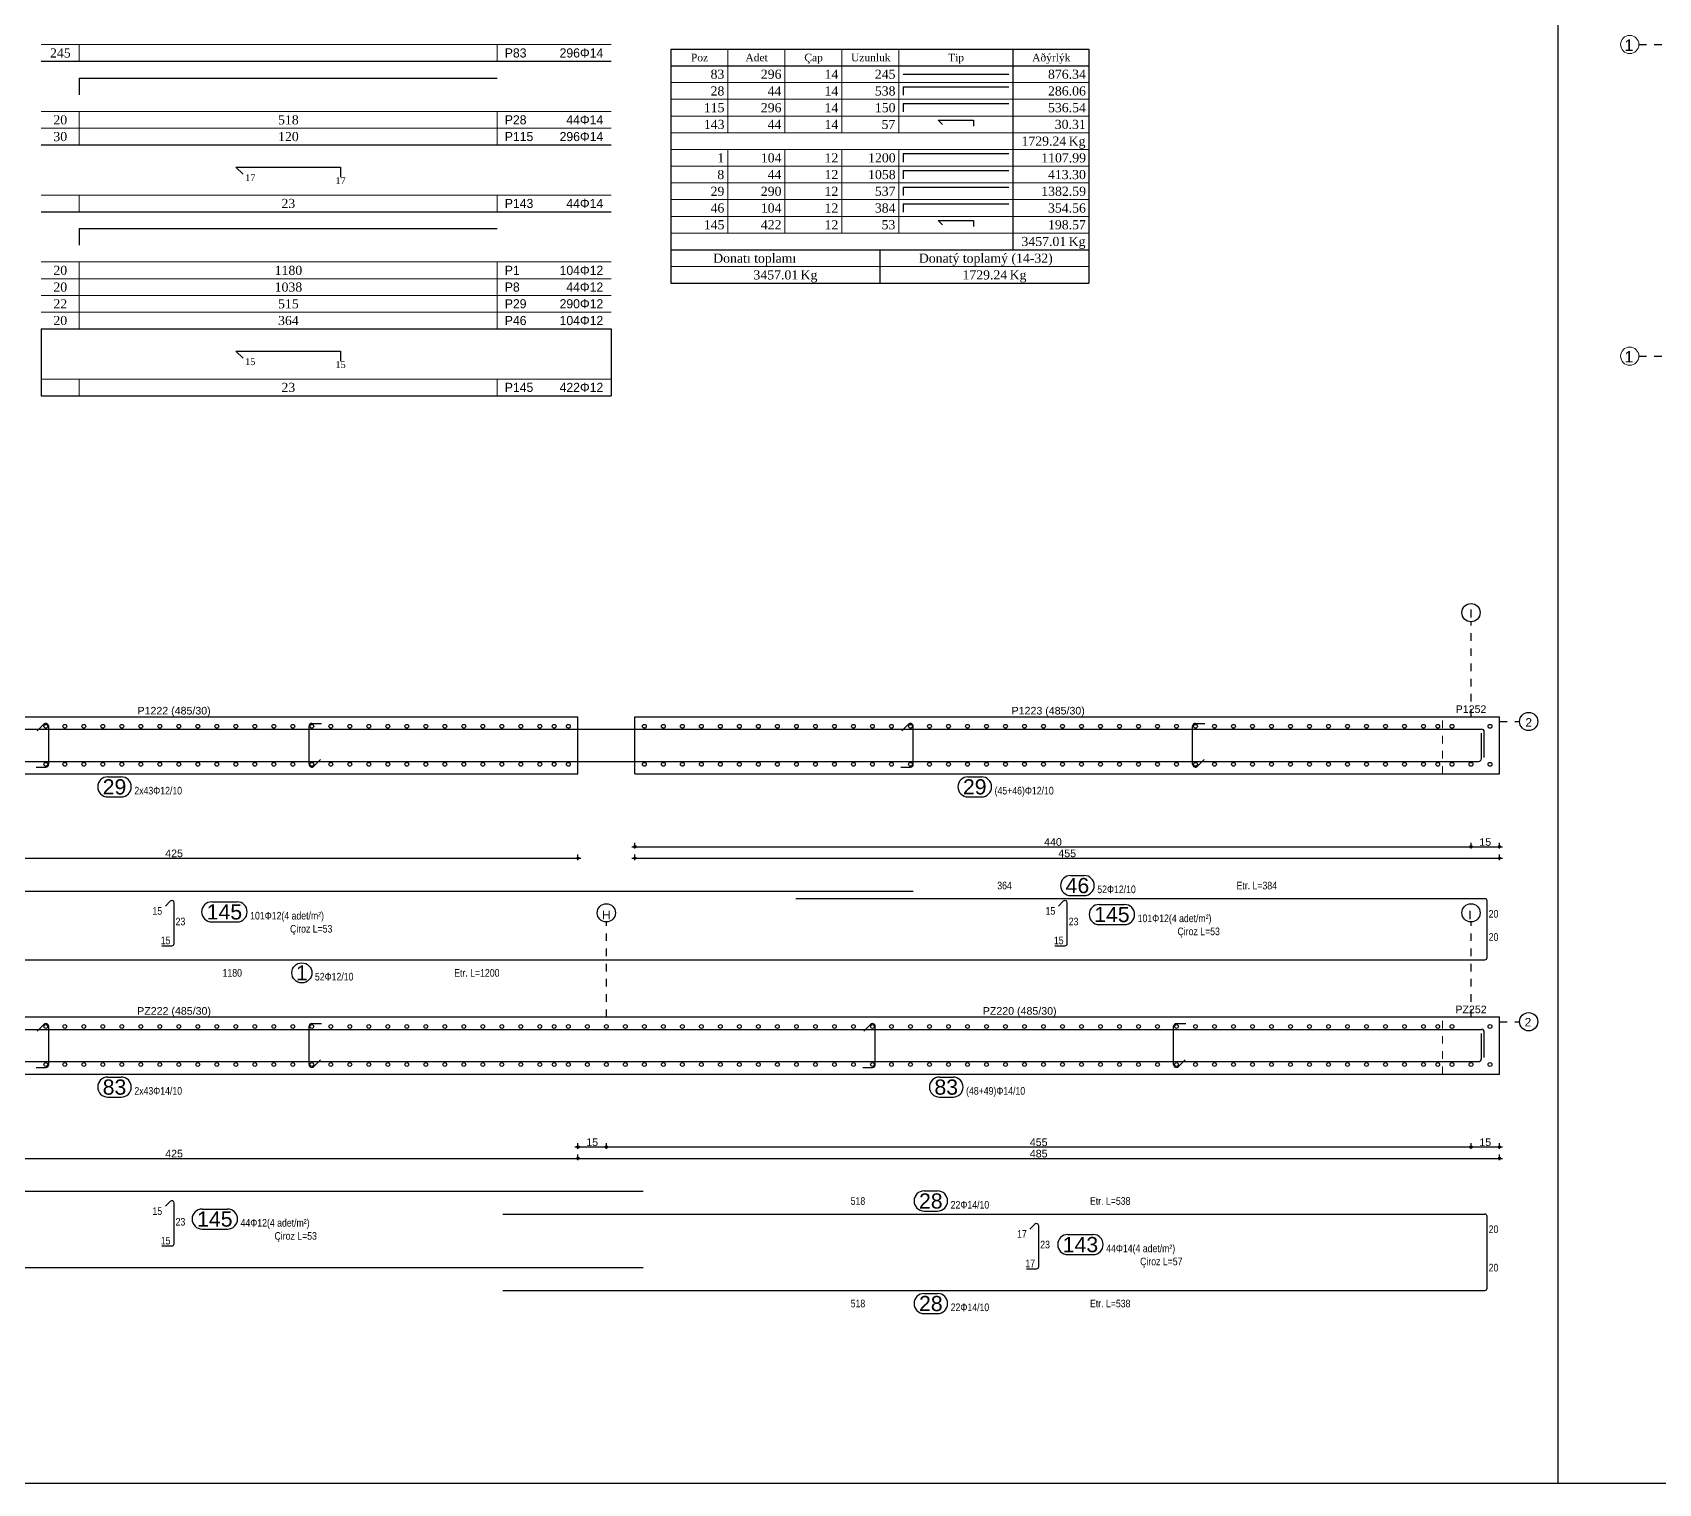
# Model space of a CAD drawing. Header units: metres. Extents: x 419734 to 420376, y 4564732 to 4565123.
# Drawn here: x 420086.93 to 420108.32, y 4564863.89 to 4564882.98 of the extents above; entities that cross this region are included whole.
import ezdxf

# ---------------------------------------------------------------- set-up
doc = ezdxf.new("R2010")
doc.units = ezdxf.units.M
doc.linetypes.add('HIDDEN4', pattern=[0.09375, 0.0625, -0.03125])
doc.linetypes.add('TRATTO-PUNTO', pattern=[1, 0.5, -0.25, 0, -0.25])
for name, color, linetype in [('Standart', 7, 'Continuous'), ('SW_ASSI', 7, 'TRATTO-PUNTO'), ('SW_DIM', 33, 'Continuous'), ('SW_MAGRONE', 2, 'Continuous'), ('SW_QUOTE', 1, 'Continuous'), ('SW_SEZIONI-ARMATURA', 3, 'Continuous'), ('SW_TXT_TESTI', 1, 'Continuous')]:
    doc.layers.add(name, color=color, linetype=linetype)
doc.styles.add('arial_1_18', font='arial.ttf', dxfattribs={"height": 0.2})
doc.styles.add('SWS', font='ARIALN.TTF')
doc.styles.add('symbol_1_18', font='symbol.ttf', dxfattribs={"height": 0.2})
doc.styles.add('times new roman_1_18', font='times.ttf', dxfattribs={"height": 0.2})

msp = doc.modelspace()

# ---------------------------------------------------------------- linework, layer by layer
at = {"color": 0, "linetype": 'Continuous', "lineweight": 5}
for centre in [(420107.94709, 4564882.82384), (420107.94709, 4564878.72384)]:
    msp.add_circle(centre, 0.12, dxfattribs=at)
for centre in [(420105.85844, 4564875.3491), (420106.61725, 4564873.9166), (420094.48344, 4564871.3991), (420105.85844, 4564871.3991), (420106.61725, 4564869.9666)]:
    msp.add_circle(centre, 0.12)
at = {"layer": 'Standart', "color": 2}
for points in [[(420376.27637, 4564863.89188), (419946.10266, 4564863.89188), (419946.10266, 4564905.93855)], [(420107.00266, 4564905.93855), (420107.00266, 4564863.89188)]]:
    msp.add_lwpolyline(points, dxfattribs=at)
at = {"layer": 'Standart', "color": 1, "linetype": 'Continuous', "lineweight": 5}
for points in [[(420087.04683, 4564882.82255), (420094.54683, 4564882.82255)], [(420087.54683, 4564882.82255), (420087.54683, 4564882.60255)], [(420093.04683, 4564882.82255), (420093.04683, 4564882.60255)], [(420096.08153, 4564882.76255), (420096.08153, 4564881.66255)], [(420096.83153, 4564882.76255), (420096.83153, 4564881.66255)], [(420097.58153, 4564882.76255), (420097.58153, 4564881.66255)], [(420098.33153, 4564882.76255), (420098.33153, 4564881.66255)], [(420095.33153, 4564882.32255), (420100.83153, 4564882.32255)], [(420095.33153, 4564882.10255), (420100.83153, 4564882.10255)], [(420087.04683, 4564881.94255), (420094.54683, 4564881.94255)], [(420087.54683, 4564881.94255), (420087.54683, 4564881.50255)], [(420093.04683, 4564881.94255), (420093.04683, 4564881.50255)], [(420095.33153, 4564881.88255), (420100.83153, 4564881.88255)], [(420087.04683, 4564881.72255), (420094.54683, 4564881.72255)], [(420095.33153, 4564881.66255), (420100.83153, 4564881.66255)], [(420095.33153, 4564881.44255), (420100.83153, 4564881.44255)], [(420096.08153, 4564881.44255), (420096.08153, 4564880.34255)], [(420096.83153, 4564881.44255), (420096.83153, 4564880.34255)], [(420097.58153, 4564881.44255), (420097.58153, 4564880.34255)], [(420098.33153, 4564881.44255), (420098.33153, 4564880.34255)], [(420095.33153, 4564881.22255), (420100.83153, 4564881.22255)], [(420095.33153, 4564881.00255), (420100.83153, 4564881.00255)], [(420087.04683, 4564880.84255), (420094.54683, 4564880.84255)], [(420087.54683, 4564880.84255), (420087.54683, 4564880.62255)], [(420093.04683, 4564880.84255), (420093.04683, 4564880.62255)], [(420095.33153, 4564880.78255), (420100.83153, 4564880.78255)], [(420095.33153, 4564880.56255), (420100.83153, 4564880.56255)], [(420095.33153, 4564880.34255), (420100.83153, 4564880.34255)], [(420087.04683, 4564879.96255), (420094.54683, 4564879.96255)], [(420087.54683, 4564879.96255), (420087.54683, 4564879.08255)], [(420093.04683, 4564879.96255), (420093.04683, 4564879.08255)], [(420095.33153, 4564879.90255), (420100.83153, 4564879.90255)], [(420087.04683, 4564879.74255), (420094.54683, 4564879.74255)], [(420087.04683, 4564879.52255), (420094.54683, 4564879.52255)], [(420087.04683, 4564879.30255), (420094.54683, 4564879.30255)], [(420087.04683, 4564878.42255), (420094.54683, 4564878.42255)], [(420087.54683, 4564878.42255), (420087.54683, 4564878.20255)], [(420093.04683, 4564878.42255), (420093.04683, 4564878.20255)]]:
    msp.add_lwpolyline(points, dxfattribs=at)
at = {"layer": 'Standart', "color": 1, "linetype": 'HIDDEN4', "lineweight": 5}
for points in [[(420105.48344, 4564873.2291), (420105.48344, 4564873.9791)], [(420105.48344, 4564869.2791), (420105.48344, 4564870.0291)]]:
    msp.add_lwpolyline(points, dxfattribs=at)
at = {"layer": 'SW_ASSI', "ltscale": 0.2}
for points in [[(420108.06709, 4564882.82384), (420109.06709, 4564882.82384)], [(420108.06709, 4564878.72384), (420109.06709, 4564878.72384)], [(420105.85844, 4564873.9791), (420105.85844, 4564875.2291)], [(420106.23344, 4564873.9166), (420106.49725, 4564873.9166)], [(420094.48344, 4564870.0291), (420094.48344, 4564871.2791)], [(420105.85844, 4564870.0291), (420105.85844, 4564871.2791)], [(420106.23344, 4564869.9666), (420106.49725, 4564869.9666)]]:
    msp.add_lwpolyline(points, dxfattribs=at)
at = {"layer": 'SW_DIM', "ltscale": 0.5}
for points in [[(420068.81844, 4564872.1191), (420094.14844, 4564872.1191)], [(420094.10844, 4564872.0941), (420094.10844, 4564872.1691)], [(420094.81844, 4564872.2691), (420106.27344, 4564872.2691)], [(420094.81844, 4564872.1191), (420106.27344, 4564872.1191)], [(420094.85844, 4564872.2441), (420094.85844, 4564872.3191)], [(420094.85844, 4564872.0941), (420094.85844, 4564872.1691)], [(420105.85844, 4564872.2441), (420105.85844, 4564872.3191)], [(420106.23344, 4564872.2441), (420106.23344, 4564872.3191)], [(420106.23344, 4564872.0941), (420106.23344, 4564872.1691)], [(420094.06844, 4564868.3191), (420106.27344, 4564868.3191)], [(420094.10844, 4564868.2941), (420094.10844, 4564868.3691)], [(420094.48344, 4564868.2941), (420094.48344, 4564868.3691)], [(420105.85844, 4564868.2941), (420105.85844, 4564868.3691)], [(420106.23344, 4564868.2941), (420106.23344, 4564868.3691)], [(420068.81844, 4564868.1691), (420106.27344, 4564868.1691)], [(420094.10844, 4564868.1441), (420094.10844, 4564868.2191)], [(420106.23344, 4564868.1441), (420106.23344, 4564868.2191)]]:
    msp.add_lwpolyline(points, dxfattribs=at)
for centre in [(420094.10844, 4564872.1191), (420094.85844, 4564872.2691), (420094.85844, 4564872.1191), (420105.85844, 4564872.2691), (420106.23344, 4564872.2691), (420106.23344, 4564872.1191), (420094.10844, 4564868.3191), (420094.48344, 4564868.3191), (420105.85844, 4564868.3191), (420106.23344, 4564868.3191), (420094.10844, 4564868.1691), (420106.23344, 4564868.1691)]:
    msp.add_circle(centre, 0.015, dxfattribs=at)
at = {"layer": 'SW_MAGRONE'}
for points in [[(420068.85844, 4564873.9791), (420094.10844, 4564873.9791)], [(420094.10844, 4564873.2291), (420094.10844, 4564873.9791)], [(420094.85844, 4564873.9791), (420106.23344, 4564873.9791)], [(420094.85844, 4564873.2291), (420094.85844, 4564873.9791)], [(420106.23344, 4564873.2291), (420106.23344, 4564873.9791)], [(420068.85844, 4564873.2291), (420094.10844, 4564873.2291)], [(420094.85844, 4564873.2291), (420106.23344, 4564873.2291)], [(420068.85844, 4564870.0291), (420106.23344, 4564870.0291)], [(420106.23344, 4564869.2791), (420106.23344, 4564870.0291)], [(420068.85844, 4564869.2791), (420106.23344, 4564869.2791)]]:
    msp.add_lwpolyline(points, dxfattribs=at)
at = {"layer": 'SW_QUOTE'}
for points in [[(420087.04683, 4564882.60255), (420094.54683, 4564882.60255)], [(420095.33153, 4564882.76255), (420100.83153, 4564882.76255)], [(420095.33153, 4564882.76255), (420095.33153, 4564879.68255)], [(420099.83153, 4564882.76255), (420099.83153, 4564880.12255)], [(420100.83153, 4564882.76255), (420100.83153, 4564879.68255)], [(420095.33153, 4564882.54255), (420100.83153, 4564882.54255)], [(420087.04683, 4564881.50255), (420094.54683, 4564881.50255)], [(420087.04683, 4564880.62255), (420094.54683, 4564880.62255)], [(420095.33153, 4564880.12255), (420100.83153, 4564880.12255)], [(420098.08153, 4564880.12255), (420098.08153, 4564879.68255)], [(420095.33153, 4564879.68255), (420100.83153, 4564879.68255)], [(420087.04683, 4564879.08255), (420094.54683, 4564879.08255)], [(420087.04683, 4564879.08255), (420087.04683, 4564878.20255)], [(420094.54683, 4564879.08255), (420094.54683, 4564878.20255)], [(420087.04683, 4564878.20255), (420094.54683, 4564878.20255)]]:
    msp.add_lwpolyline(points, dxfattribs=at)
at = {"layer": 'SW_SEZIONI-ARMATURA'}
for points in [[(420087.54683, 4564882.38255), (420093.04683, 4564882.38255)], [(420087.54683, 4564882.38255), (420087.54683, 4564882.16255)], [(420098.38653, 4564882.43255), (420099.77653, 4564882.43255)], [(420098.38653, 4564882.26755), (420099.77653, 4564882.26755)], [(420098.38653, 4564882.26755), (420098.38653, 4564882.15755)], [(420098.38653, 4564882.04755), (420099.77653, 4564882.04755)], [(420098.38653, 4564882.04755), (420098.38653, 4564881.93755)], [(420098.84986, 4564881.82755), (420099.31319, 4564881.82755)], [(420098.84986, 4564881.82755), (420098.90486, 4564881.77255)], [(420099.31319, 4564881.82755), (420099.31319, 4564881.75)], [(420098.38653, 4564881.38755), (420099.77653, 4564881.38755)], [(420098.38653, 4564881.38755), (420098.38653, 4564881.27755)], [(420089.60933, 4564881.20921), (420090.98433, 4564881.20921)], [(420089.60933, 4564881.20921), (420089.70267, 4564881.11587)], [(420090.98433, 4564881.20921), (420090.98433, 4564881.07721)], [(420098.38653, 4564881.16755), (420099.77653, 4564881.16755)], [(420098.38653, 4564881.16755), (420098.38653, 4564881.05755)], [(420098.38653, 4564880.94755), (420099.77653, 4564880.94755)], [(420098.38653, 4564880.94755), (420098.38653, 4564880.83755)], [(420098.38653, 4564880.72755), (420099.77653, 4564880.72755)], [(420098.38653, 4564880.72755), (420098.38653, 4564880.61755)], [(420098.84986, 4564880.50755), (420099.31319, 4564880.50755)], [(420098.84986, 4564880.50755), (420098.90486, 4564880.45255)], [(420099.31319, 4564880.50755), (420099.31319, 4564880.43)], [(420087.54683, 4564880.40255), (420093.04683, 4564880.40255)], [(420087.54683, 4564880.40255), (420087.54683, 4564880.18255)], [(420089.60933, 4564878.78921), (420090.98433, 4564878.78921)], [(420089.60933, 4564878.78921), (420089.70267, 4564878.69587)], [(420090.98433, 4564878.78921), (420090.98433, 4564878.65721)], [(420086.99354, 4564873.79223), (420087.08193, 4564873.88062)], [(420087.14594, 4564873.3541), (420087.14594, 4564873.8541)], [(420090.57094, 4564873.3541), (420090.57094, 4564873.8541)], [(420090.60844, 4564873.8916), (420090.73344, 4564873.8916)], [(420098.36854, 4564873.79223), (420098.45693, 4564873.88062)], [(420098.52094, 4564873.3541), (420098.52094, 4564873.8541)], [(420102.19594, 4564873.3541), (420102.19594, 4564873.8541)], [(420102.23344, 4564873.8916), (420102.35844, 4564873.8916)], [(420069.13344, 4564873.8166), (420105.99594, 4564873.8166)], [(420105.99594, 4564873.4291), (420105.99594, 4564873.7641)], [(420106.03344, 4564873.4441), (420106.03344, 4564873.7791)], [(420090.63496, 4564873.32758), (420090.72335, 4564873.41597)], [(420102.25996, 4564873.32758), (420102.34835, 4564873.41597)], [(420069.09594, 4564873.3916), (420105.95844, 4564873.3916)], [(420086.98344, 4564873.3166), (420087.10844, 4564873.3166)], [(420087.9226, 4564873.1891), (420088.10136, 4564873.1891)], [(420098.35844, 4564873.3166), (420098.48344, 4564873.3166)], [(420099.24023, 4564873.1891), (420099.41899, 4564873.1891)], [(420087.9226, 4564872.9251), (420088.10136, 4564872.9251)], [(420099.24023, 4564872.9251), (420099.41899, 4564872.9251)], [(420069.05094, 4564871.6866), (420098.52094, 4564871.6866)], [(420100.59088, 4564871.8906), (420100.76965, 4564871.8906)], [(420088.68104, 4564871.48919), (420088.74473, 4564871.55289)], [(420088.79594, 4564870.9966), (420088.79594, 4564871.53167)], [(420089.29077, 4564871.54385), (420089.62491, 4564871.54385)], [(420096.9778, 4564871.5866), (420106.04094, 4564871.5866)], [(420100.43104, 4564871.48919), (420100.49473, 4564871.55289)], [(420100.54594, 4564870.9966), (420100.54594, 4564871.53167)], [(420100.59088, 4564871.6266), (420100.76965, 4564871.6266)], [(420100.96681, 4564871.50942), (420101.30096, 4564871.50942)], [(420106.07094, 4564870.8116), (420106.07094, 4564871.5566)], [(420089.29077, 4564871.27985), (420089.62491, 4564871.27985)], [(420100.96681, 4564871.24542), (420101.30096, 4564871.24542)], [(420088.63344, 4564870.9666), (420088.76594, 4564870.9666)], [(420100.38344, 4564870.9666), (420100.51594, 4564870.9666)], [(420076.57094, 4564870.7816), (420106.04094, 4564870.7816)], [(420069.13344, 4564869.8666), (420105.99594, 4564869.8666)], [(420086.99354, 4564869.84223), (420087.08193, 4564869.93062)], [(420087.14594, 4564869.4041), (420087.14594, 4564869.9041)], [(420090.57094, 4564869.4041), (420090.57094, 4564869.9041)], [(420090.60844, 4564869.9416), (420090.73344, 4564869.9416)], [(420097.86854, 4564869.84223), (420097.95693, 4564869.93062)], [(420098.02094, 4564869.4041), (420098.02094, 4564869.9041)], [(420101.94594, 4564869.4041), (420101.94594, 4564869.9041)], [(420101.98344, 4564869.9416), (420102.10844, 4564869.9416)], [(420105.99594, 4564869.4791), (420105.99594, 4564869.8141)], [(420106.03344, 4564869.4941), (420106.03344, 4564869.8291)], [(420069.09594, 4564869.4416), (420105.95844, 4564869.4416)], [(420086.98344, 4564869.3666), (420087.10844, 4564869.3666)], [(420090.63496, 4564869.37758), (420090.72335, 4564869.46597)], [(420097.85844, 4564869.3666), (420097.98344, 4564869.3666)], [(420102.00996, 4564869.37758), (420102.09835, 4564869.46597)], [(420087.9226, 4564869.2391), (420088.10136, 4564869.2391)], [(420098.86523, 4564869.2391), (420099.04399, 4564869.2391)], [(420087.9226, 4564868.9751), (420088.10136, 4564868.9751)], [(420098.86523, 4564868.9751), (420099.04399, 4564868.9751)], [(420069.05094, 4564867.7366), (420094.96752, 4564867.7366)], [(420098.66237, 4564867.7406), (420098.84114, 4564867.7406)], [(420088.68104, 4564867.53919), (420088.74473, 4564867.60289)], [(420088.79594, 4564867.0466), (420088.79594, 4564867.58167)], [(420089.16478, 4564867.50287), (420089.49893, 4564867.50287)], [(420093.12077, 4564867.4366), (420106.04094, 4564867.4366)], [(420098.66237, 4564867.4766), (420098.84114, 4564867.4766)], [(420106.07094, 4564866.9366), (420106.07094, 4564867.4066)], [(420089.16478, 4564867.23887), (420089.49893, 4564867.23887)], [(420100.05604, 4564867.23919), (420100.11973, 4564867.30289)], [(420100.17094, 4564866.7466), (420100.17094, 4564867.28167)], [(420088.63344, 4564867.0166), (420088.76594, 4564867.0166)], [(420100.55303, 4564867.16704), (420100.88717, 4564867.16704)], [(420100.55303, 4564866.90304), (420100.88717, 4564866.90304)], [(420106.07094, 4564866.4616), (420106.07094, 4564866.9316)], [(420069.05094, 4564866.7316), (420094.96752, 4564866.7316)], [(420100.00844, 4564866.7166), (420100.14094, 4564866.7166)], [(420093.12077, 4564866.4316), (420106.04094, 4564866.4316)], [(420098.66237, 4564866.3916), (420098.84114, 4564866.3916)], [(420098.66237, 4564866.1276), (420098.84114, 4564866.1276)]]:
    msp.add_lwpolyline(points, dxfattribs=at)
for centre, radius in [((420087.10844, 4564873.8541), 0.025), ((420087.35844, 4564873.8541), 0.025), ((420087.60844, 4564873.8541), 0.025), ((420087.85844, 4564873.8541), 0.025), ((420088.10844, 4564873.8541), 0.025), ((420088.35844, 4564873.8541), 0.025), ((420088.60844, 4564873.8541), 0.025), ((420088.85844, 4564873.8541), 0.025), ((420089.10844, 4564873.8541), 0.025), ((420089.35844, 4564873.8541), 0.025), ((420089.60844, 4564873.8541), 0.025), ((420089.85844, 4564873.8541), 0.025), ((420090.10844, 4564873.8541), 0.025), ((420090.35844, 4564873.8541), 0.025), ((420090.60844, 4564873.8541), 0.025), ((420090.85844, 4564873.8541), 0.025), ((420091.10844, 4564873.8541), 0.025), ((420091.35844, 4564873.8541), 0.025), ((420091.60844, 4564873.8541), 0.025), ((420091.85844, 4564873.8541), 0.025), ((420092.10844, 4564873.8541), 0.025), ((420092.35844, 4564873.8541), 0.025), ((420092.60844, 4564873.8541), 0.025), ((420092.85844, 4564873.8541), 0.025), ((420093.10844, 4564873.8541), 0.025), ((420093.35844, 4564873.8541), 0.025), ((420093.60844, 4564873.8541), 0.025), ((420093.79594, 4564873.8541), 0.025), ((420093.98344, 4564873.8541), 0.025), ((420094.98344, 4564873.8541), 0.025), ((420095.23344, 4564873.8541), 0.025), ((420095.48344, 4564873.8541), 0.025), ((420095.73344, 4564873.8541), 0.025), ((420095.98344, 4564873.8541), 0.025), ((420096.23344, 4564873.8541), 0.025), ((420096.48344, 4564873.8541), 0.025), ((420096.73344, 4564873.8541), 0.025), ((420096.98344, 4564873.8541), 0.025), ((420097.23344, 4564873.8541), 0.025), ((420097.48344, 4564873.8541), 0.025), ((420097.73344, 4564873.8541), 0.025), ((420097.98344, 4564873.8541), 0.025), ((420098.23344, 4564873.8541), 0.025), ((420098.48344, 4564873.8541), 0.025), ((420098.73344, 4564873.8541), 0.025), ((420098.98344, 4564873.8541), 0.025), ((420099.23344, 4564873.8541), 0.025), ((420099.48344, 4564873.8541), 0.025), ((420099.73344, 4564873.8541), 0.025), ((420099.98344, 4564873.8541), 0.025), ((420100.23344, 4564873.8541), 0.025), ((420100.48344, 4564873.8541), 0.025), ((420100.73344, 4564873.8541), 0.025), ((420100.98344, 4564873.8541), 0.025), ((420101.23344, 4564873.8541), 0.025), ((420101.48344, 4564873.8541), 0.025), ((420101.73344, 4564873.8541), 0.025), ((420101.98344, 4564873.8541), 0.025), ((420102.23344, 4564873.8541), 0.025), ((420102.48344, 4564873.8541), 0.025), ((420102.73344, 4564873.8541), 0.025), ((420102.98344, 4564873.8541), 0.025), ((420103.23344, 4564873.8541), 0.025), ((420103.48344, 4564873.8541), 0.025), ((420103.73344, 4564873.8541), 0.025), ((420103.98344, 4564873.8541), 0.025), ((420104.23344, 4564873.8541), 0.025), ((420104.48344, 4564873.8541), 0.025), ((420104.73344, 4564873.8541), 0.025), ((420104.98344, 4564873.8541), 0.025), ((420105.23344, 4564873.8541), 0.025), ((420105.42094, 4564873.8541), 0.025), ((420105.60844, 4564873.8541), 0.025), ((420106.10844, 4564873.8541), 0.025), ((420087.10844, 4564873.3541), 0.025), ((420087.35844, 4564873.3541), 0.025), ((420087.60844, 4564873.3541), 0.025), ((420087.85844, 4564873.3541), 0.025), ((420088.10844, 4564873.3541), 0.025), ((420088.35844, 4564873.3541), 0.025), ((420088.60844, 4564873.3541), 0.025), ((420088.85844, 4564873.3541), 0.025), ((420089.10844, 4564873.3541), 0.025), ((420089.35844, 4564873.3541), 0.025), ((420089.60844, 4564873.3541), 0.025), ((420089.85844, 4564873.3541), 0.025), ((420090.10844, 4564873.3541), 0.025), ((420090.35844, 4564873.3541), 0.025), ((420090.60844, 4564873.3541), 0.025), ((420090.85844, 4564873.3541), 0.025), ((420091.10844, 4564873.3541), 0.025), ((420091.35844, 4564873.3541), 0.025), ((420091.60844, 4564873.3541), 0.025), ((420091.85844, 4564873.3541), 0.025), ((420092.10844, 4564873.3541), 0.025), ((420092.35844, 4564873.3541), 0.025), ((420092.60844, 4564873.3541), 0.025), ((420092.85844, 4564873.3541), 0.025), ((420093.10844, 4564873.3541), 0.025), ((420093.35844, 4564873.3541), 0.025), ((420093.60844, 4564873.3541), 0.025), ((420093.79594, 4564873.3541), 0.025), ((420093.98344, 4564873.3541), 0.025), ((420094.98344, 4564873.3541), 0.025), ((420095.23344, 4564873.3541), 0.025), ((420095.48344, 4564873.3541), 0.025), ((420095.73344, 4564873.3541), 0.025), ((420095.98344, 4564873.3541), 0.025), ((420096.23344, 4564873.3541), 0.025), ((420096.48344, 4564873.3541), 0.025), ((420096.73344, 4564873.3541), 0.025), ((420096.98344, 4564873.3541), 0.025), ((420097.23344, 4564873.3541), 0.025), ((420097.48344, 4564873.3541), 0.025), ((420097.73344, 4564873.3541), 0.025), ((420097.98344, 4564873.3541), 0.025), ((420098.23344, 4564873.3541), 0.025), ((420098.48344, 4564873.3541), 0.025), ((420098.73344, 4564873.3541), 0.025), ((420098.98344, 4564873.3541), 0.025), ((420099.23344, 4564873.3541), 0.025), ((420099.48344, 4564873.3541), 0.025), ((420099.73344, 4564873.3541), 0.025), ((420099.98344, 4564873.3541), 0.025), ((420100.23344, 4564873.3541), 0.025), ((420100.48344, 4564873.3541), 0.025), ((420100.73344, 4564873.3541), 0.025), ((420100.98344, 4564873.3541), 0.025), ((420101.23344, 4564873.3541), 0.025), ((420101.48344, 4564873.3541), 0.025), ((420101.73344, 4564873.3541), 0.025), ((420101.98344, 4564873.3541), 0.025), ((420102.23344, 4564873.3541), 0.025), ((420102.48344, 4564873.3541), 0.025), ((420102.73344, 4564873.3541), 0.025), ((420102.98344, 4564873.3541), 0.025), ((420103.23344, 4564873.3541), 0.025), ((420103.48344, 4564873.3541), 0.025), ((420103.73344, 4564873.3541), 0.025), ((420103.98344, 4564873.3541), 0.025), ((420104.23344, 4564873.3541), 0.025), ((420104.48344, 4564873.3541), 0.025), ((420104.73344, 4564873.3541), 0.025), ((420104.98344, 4564873.3541), 0.025), ((420105.23344, 4564873.3541), 0.025), ((420105.42094, 4564873.3541), 0.025), ((420105.60844, 4564873.3541), 0.025), ((420105.85844, 4564873.3541), 0.025), ((420106.10844, 4564873.3541), 0.025), ((420090.47684, 4564870.6096), 0.132), ((420087.10844, 4564869.9041), 0.025), ((420087.35844, 4564869.9041), 0.025), ((420087.60844, 4564869.9041), 0.025), ((420087.85844, 4564869.9041), 0.025), ((420088.10844, 4564869.9041), 0.025), ((420088.35844, 4564869.9041), 0.025), ((420088.60844, 4564869.9041), 0.025), ((420088.85844, 4564869.9041), 0.025), ((420089.10844, 4564869.9041), 0.025), ((420089.35844, 4564869.9041), 0.025), ((420089.60844, 4564869.9041), 0.025), ((420089.85844, 4564869.9041), 0.025), ((420090.10844, 4564869.9041), 0.025), ((420090.35844, 4564869.9041), 0.025), ((420090.60844, 4564869.9041), 0.025), ((420090.85844, 4564869.9041), 0.025), ((420091.10844, 4564869.9041), 0.025), ((420091.35844, 4564869.9041), 0.025), ((420091.60844, 4564869.9041), 0.025), ((420091.85844, 4564869.9041), 0.025), ((420092.10844, 4564869.9041), 0.025), ((420092.35844, 4564869.9041), 0.025), ((420092.60844, 4564869.9041), 0.025), ((420092.85844, 4564869.9041), 0.025), ((420093.10844, 4564869.9041), 0.025), ((420093.35844, 4564869.9041), 0.025), ((420093.60844, 4564869.9041), 0.025), ((420093.79594, 4564869.9041), 0.025), ((420093.98344, 4564869.9041), 0.025), ((420094.23344, 4564869.9041), 0.025), ((420094.48344, 4564869.9041), 0.025), ((420094.73344, 4564869.9041), 0.025), ((420094.98344, 4564869.9041), 0.025), ((420095.23344, 4564869.9041), 0.025), ((420095.48344, 4564869.9041), 0.025), ((420095.73344, 4564869.9041), 0.025), ((420095.98344, 4564869.9041), 0.025), ((420096.23344, 4564869.9041), 0.025), ((420096.48344, 4564869.9041), 0.025), ((420096.73344, 4564869.9041), 0.025), ((420096.98344, 4564869.9041), 0.025), ((420097.23344, 4564869.9041), 0.025), ((420097.48344, 4564869.9041), 0.025), ((420097.73344, 4564869.9041), 0.025), ((420097.98344, 4564869.9041), 0.025), ((420098.23344, 4564869.9041), 0.025), ((420098.48344, 4564869.9041), 0.025), ((420098.73344, 4564869.9041), 0.025), ((420098.98344, 4564869.9041), 0.025), ((420099.23344, 4564869.9041), 0.025), ((420099.48344, 4564869.9041), 0.025), ((420099.73344, 4564869.9041), 0.025), ((420099.98344, 4564869.9041), 0.025), ((420100.23344, 4564869.9041), 0.025), ((420100.48344, 4564869.9041), 0.025), ((420100.73344, 4564869.9041), 0.025), ((420100.98344, 4564869.9041), 0.025), ((420101.23344, 4564869.9041), 0.025), ((420101.48344, 4564869.9041), 0.025), ((420101.73344, 4564869.9041), 0.025), ((420101.98344, 4564869.9041), 0.025), ((420102.23344, 4564869.9041), 0.025), ((420102.48344, 4564869.9041), 0.025), ((420102.73344, 4564869.9041), 0.025), ((420102.98344, 4564869.9041), 0.025), ((420103.23344, 4564869.9041), 0.025), ((420103.48344, 4564869.9041), 0.025), ((420103.73344, 4564869.9041), 0.025), ((420103.98344, 4564869.9041), 0.025), ((420104.23344, 4564869.9041), 0.025), ((420104.48344, 4564869.9041), 0.025), ((420104.73344, 4564869.9041), 0.025), ((420104.98344, 4564869.9041), 0.025), ((420105.23344, 4564869.9041), 0.025), ((420105.42094, 4564869.9041), 0.025), ((420105.60844, 4564869.9041), 0.025), ((420106.10844, 4564869.9041), 0.025), ((420087.10844, 4564869.4041), 0.025), ((420087.35844, 4564869.4041), 0.025), ((420087.60844, 4564869.4041), 0.025), ((420087.85844, 4564869.4041), 0.025), ((420088.10844, 4564869.4041), 0.025), ((420088.35844, 4564869.4041), 0.025), ((420088.60844, 4564869.4041), 0.025), ((420088.85844, 4564869.4041), 0.025), ((420089.10844, 4564869.4041), 0.025), ((420089.35844, 4564869.4041), 0.025), ((420089.60844, 4564869.4041), 0.025), ((420089.85844, 4564869.4041), 0.025), ((420090.10844, 4564869.4041), 0.025), ((420090.35844, 4564869.4041), 0.025), ((420090.60844, 4564869.4041), 0.025), ((420090.85844, 4564869.4041), 0.025), ((420091.10844, 4564869.4041), 0.025), ((420091.35844, 4564869.4041), 0.025), ((420091.60844, 4564869.4041), 0.025), ((420091.85844, 4564869.4041), 0.025), ((420092.10844, 4564869.4041), 0.025), ((420092.35844, 4564869.4041), 0.025), ((420092.60844, 4564869.4041), 0.025), ((420092.85844, 4564869.4041), 0.025), ((420093.10844, 4564869.4041), 0.025), ((420093.35844, 4564869.4041), 0.025), ((420093.60844, 4564869.4041), 0.025), ((420093.79594, 4564869.4041), 0.025), ((420093.98344, 4564869.4041), 0.025), ((420094.23344, 4564869.4041), 0.025), ((420094.48344, 4564869.4041), 0.025), ((420094.73344, 4564869.4041), 0.025), ((420094.98344, 4564869.4041), 0.025), ((420095.23344, 4564869.4041), 0.025), ((420095.48344, 4564869.4041), 0.025), ((420095.73344, 4564869.4041), 0.025), ((420095.98344, 4564869.4041), 0.025), ((420096.23344, 4564869.4041), 0.025), ((420096.48344, 4564869.4041), 0.025), ((420096.73344, 4564869.4041), 0.025), ((420096.98344, 4564869.4041), 0.025), ((420097.23344, 4564869.4041), 0.025), ((420097.48344, 4564869.4041), 0.025), ((420097.73344, 4564869.4041), 0.025), ((420097.98344, 4564869.4041), 0.025), ((420098.23344, 4564869.4041), 0.025), ((420098.48344, 4564869.4041), 0.025), ((420098.73344, 4564869.4041), 0.025), ((420098.98344, 4564869.4041), 0.025), ((420099.23344, 4564869.4041), 0.025), ((420099.48344, 4564869.4041), 0.025), ((420099.73344, 4564869.4041), 0.025), ((420099.98344, 4564869.4041), 0.025), ((420100.23344, 4564869.4041), 0.025), ((420100.48344, 4564869.4041), 0.025), ((420100.73344, 4564869.4041), 0.025), ((420100.98344, 4564869.4041), 0.025), ((420101.23344, 4564869.4041), 0.025), ((420101.48344, 4564869.4041), 0.025), ((420101.73344, 4564869.4041), 0.025), ((420101.98344, 4564869.4041), 0.025), ((420102.23344, 4564869.4041), 0.025), ((420102.48344, 4564869.4041), 0.025), ((420102.73344, 4564869.4041), 0.025), ((420102.98344, 4564869.4041), 0.025), ((420103.23344, 4564869.4041), 0.025), ((420103.48344, 4564869.4041), 0.025), ((420103.73344, 4564869.4041), 0.025), ((420103.98344, 4564869.4041), 0.025), ((420104.23344, 4564869.4041), 0.025), ((420104.48344, 4564869.4041), 0.025), ((420104.73344, 4564869.4041), 0.025), ((420104.98344, 4564869.4041), 0.025), ((420105.23344, 4564869.4041), 0.025), ((420105.42094, 4564869.4041), 0.025), ((420105.60844, 4564869.4041), 0.025), ((420105.85844, 4564869.4041), 0.025), ((420106.10844, 4564869.4041), 0.025)]:
    msp.add_circle(centre, radius, dxfattribs=at)
for centre, radius, start, end in [((420087.10844, 4564873.8541), 0.0375, 0, 135), ((420090.60844, 4564873.8541), 0.0375, 90, 180), ((420098.48344, 4564873.8541), 0.0375, 0, 135), ((420102.23344, 4564873.8541), 0.0375, 90, 180), ((420105.99594, 4564873.7791), 0.0375, 0, 90), ((420105.95844, 4564873.4291), 0.0375, 270, 0), ((420087.10844, 4564873.3541), 0.0375, 270, 0), ((420087.9226, 4564873.0571), 0.132, 90, 270), ((420088.10136, 4564873.0571), 0.132, 270, 90), ((420090.60844, 4564873.3541), 0.0375, 180, 315), ((420098.48344, 4564873.3541), 0.0375, 270, 0), ((420099.24023, 4564873.0571), 0.132, 90, 270), ((420099.41899, 4564873.0571), 0.132, 270, 90), ((420102.23344, 4564873.3541), 0.0375, 180, 315), ((420100.59088, 4564871.7586), 0.132, 90, 270), ((420100.76965, 4564871.7586), 0.132, 270, 90), ((420088.76594, 4564871.53167), 0.03, 0, 135), ((420089.29077, 4564871.41185), 0.132, 90, 270), ((420089.62491, 4564871.41185), 0.132, 270, 90), ((420100.51594, 4564871.53167), 0.03, 0, 135), ((420100.96681, 4564871.37742), 0.132, 90, 270), ((420101.30096, 4564871.37742), 0.132, 270, 90), ((420106.04094, 4564871.5566), 0.03, 0, 90), ((420088.76594, 4564870.9966), 0.03, 270, 0), ((420100.51594, 4564870.9966), 0.03, 270, 0), ((420106.04094, 4564870.8116), 0.03, 270, 0), ((420087.10844, 4564869.9041), 0.0375, 0, 135), ((420090.60844, 4564869.9041), 0.0375, 90, 180), ((420097.98344, 4564869.9041), 0.0375, 0, 135), ((420101.98344, 4564869.9041), 0.0375, 90, 180), ((420105.99594, 4564869.8291), 0.0375, 0, 90), ((420087.10844, 4564869.4041), 0.0375, 270, 0), ((420090.60844, 4564869.4041), 0.0375, 180, 315), ((420097.98344, 4564869.4041), 0.0375, 270, 0), ((420101.98344, 4564869.4041), 0.0375, 180, 315), ((420105.95844, 4564869.4791), 0.0375, 270, 0), ((420087.9226, 4564869.1071), 0.132, 90, 270), ((420088.10136, 4564869.1071), 0.132, 270, 90), ((420098.86523, 4564869.1071), 0.132, 90, 270), ((420099.04399, 4564869.1071), 0.132, 270, 90), ((420098.66237, 4564867.6086), 0.132, 90, 270), ((420098.84114, 4564867.6086), 0.132, 270, 90), ((420088.76594, 4564867.58167), 0.03, 0, 135), ((420089.16478, 4564867.37087), 0.132, 90, 270), ((420089.49893, 4564867.37087), 0.132, 270, 90), ((420106.04094, 4564867.4066), 0.03, 0, 90), ((420100.14094, 4564867.28167), 0.03, 0, 135), ((420088.76594, 4564867.0466), 0.03, 270, 0), ((420100.55303, 4564867.03504), 0.132, 90, 270), ((420100.88717, 4564867.03504), 0.132, 270, 90), ((420100.14094, 4564866.7466), 0.03, 270, 0), ((420098.66237, 4564866.2596), 0.132, 90, 270), ((420098.84114, 4564866.2596), 0.132, 270, 90), ((420106.04094, 4564866.4616), 0.03, 270, 0)]:
    msp.add_arc(centre, radius, start, end, dxfattribs=at)

# ---------------------------------------------------------------- texts
at = {"layer": 'Standart', "color": 1, "linetype": 'Continuous', "lineweight": 5, "style": 'arial_1_18'}
for s, p in [('P1222 (485/30)', (420088.31443, 4564874.0091)), ('P1223 (485/30)', (420099.81443, 4564874.0091)), ('P1252', (420105.65649, 4564874.0291)), ('PZ222 (485/30)', (420088.31061, 4564870.0591)), ('PZ220 (485/30)', (420099.43561, 4564870.0591)), ('PZ252', (420105.65267, 4564870.0791))]:
    msp.add_text(s, height=0.1, dxfattribs=at).set_placement(p)
at = {"layer": 'Standart', "color": 3, "linetype": 'Continuous', "lineweight": 5, "style": 'arial_1_18'}
for s, p in [('29', (420087.8566, 4564872.9571)), ('29', (420099.17423, 4564872.9571)), ('46', (420100.52488, 4564871.6586)), ('145', (420089.22477, 4564871.31185)), ('145', (420100.90081, 4564871.27742)), ('1', (420090.39915, 4564870.5096)), ('83', (420087.8566, 4564869.0071)), ('83', (420098.79923, 4564869.0071)), ('28', (420098.59637, 4564867.5086)), ('145', (420089.09878, 4564867.27087)), ('143', (420100.48703, 4564866.93504)), ('28', (420098.59637, 4564866.1596))]:
    msp.add_text(s, height=0.2, dxfattribs=at).set_placement(p)
at = {"layer": 'SW_DIM', "ltscale": 0.5, "style": 'arial_1_18'}
for s, p in [('440', (420100.24191, 4564872.2816)), ('15', (420105.96825, 4564872.2816)), ('425', (420088.67941, 4564872.1316)), ('455', (420100.42941, 4564872.1316)), ('425', (420088.67941, 4564868.1816)), ('15', (420094.21825, 4564868.3316)), ('455', (420100.05441, 4564868.3316)), ('485', (420100.05441, 4564868.1816)), ('15', (420105.96825, 4564868.3316))]:
    msp.add_text(s, height=0.1, dxfattribs=at).set_placement(p)
at = {"layer": 'SW_TXT_TESTI', "style": 'arial_1_18'}
for s, height, p in [('1', 0.15, (420107.87717, 4564882.74012)), ('1', 0.15, (420107.87717, 4564878.64012)), ('I', 0.1125, (420105.83583, 4564875.28116)), ('2', 0.1125, (420106.57334, 4564873.84817)), ('H', 0.1125, (420094.42543, 4564871.31538)), ('I', 0.1125, (420105.82348, 4564871.31538)), ('2', 0.1125, (420106.56436, 4564869.90462))]:
    msp.add_text(s, height=height, dxfattribs=at).set_placement(p)
at = {"layer": 'SW_TXT_TESTI', "linetype": 'Continuous', "lineweight": -3}
for s, height, style, p in [('245', 0.12, 'times new roman_1_18', (420087.16368, 4564882.65255)), ('R83', 0.12, 'symbol_1_18', (420093.14683, 4564882.65255)), ('296F14', 0.12, 'symbol_1_18', (420093.86792, 4564882.65255)), ('20', 0.12, 'times new roman_1_18', (420087.20806, 4564881.77255)), ('518', 0.12, 'times new roman_1_18', (420090.16368, 4564881.77255)), ('R28', 0.12, 'symbol_1_18', (420093.14683, 4564881.77255)), ('44F14', 0.12, 'symbol_1_18', (420093.95662, 4564881.77255)), ('30', 0.12, 'times new roman_1_18', (420087.20806, 4564881.55255)), ('120', 0.12, 'times new roman_1_18', (420090.16368, 4564881.55255)), ('R115', 0.12, 'symbol_1_18', (420093.14683, 4564881.55255)), ('296F14', 0.12, 'symbol_1_18', (420093.86792, 4564881.55255)), ('17', 0.09, 'times new roman_1_18', (420089.72943, 4564881.02587)), ('17', 0.09, 'times new roman_1_18', (420090.91775, 4564880.98721)), ('23', 0.12, 'times new roman_1_18', (420090.20806, 4564880.67255)), ('R143', 0.12, 'symbol_1_18', (420093.14683, 4564880.67255)), ('44F14', 0.12, 'symbol_1_18', (420093.95662, 4564880.67255)), ('20', 0.12, 'times new roman_1_18', (420087.20806, 4564879.79255)), ('1180', 0.12, 'times new roman_1_18', (420090.11929, 4564879.79255)), ('R1', 0.12, 'symbol_1_18', (420093.14683, 4564879.79255)), ('104F12', 0.12, 'symbol_1_18', (420093.86792, 4564879.79255)), ('20', 0.12, 'times new roman_1_18', (420087.20806, 4564879.57255)), ('1038', 0.12, 'times new roman_1_18', (420090.11929, 4564879.57255)), ('R8', 0.12, 'symbol_1_18', (420093.14683, 4564879.57255)), ('44F12', 0.12, 'symbol_1_18', (420093.95662, 4564879.57255)), ('22', 0.12, 'times new roman_1_18', (420087.20806, 4564879.35255)), ('515', 0.12, 'times new roman_1_18', (420090.16368, 4564879.35255)), ('R29', 0.12, 'symbol_1_18', (420093.14683, 4564879.35255)), ('290F12', 0.12, 'symbol_1_18', (420093.86792, 4564879.35255)), ('20', 0.12, 'times new roman_1_18', (420087.20806, 4564879.13255)), ('364', 0.12, 'times new roman_1_18', (420090.16368, 4564879.13255)), ('R46', 0.12, 'symbol_1_18', (420093.14683, 4564879.13255)), ('104F12', 0.12, 'symbol_1_18', (420093.86792, 4564879.13255)), ('15', 0.09, 'times new roman_1_18', (420089.72943, 4564878.60587)), ('15', 0.09, 'times new roman_1_18', (420090.91775, 4564878.56721)), ('23', 0.12, 'times new roman_1_18', (420090.20806, 4564878.25255)), ('R145', 0.12, 'symbol_1_18', (420093.14683, 4564878.25255)), ('422F12', 0.12, 'symbol_1_18', (420093.86792, 4564878.25255))]:
    msp.add_text(s, height=height, dxfattribs=dict(at, style=style)).set_placement(p)
at = {"layer": 'SW_TXT_TESTI', "linetype": 'Continuous', "lineweight": 5}
for s, height, style, p in [('Poz', 0.1, 'times new roman_1_18', (420095.59564, 4564882.60255)), ('Adet', 0.1, 'times new roman_1_18', (420096.31283, 4564882.60255)), ('Çap', 0.1, 'times new roman_1_18', (420097.08746, 4564882.60255)), ('Uzunluk', 0.1, 'times new roman_1_18', (420097.70186, 4564882.60255)), ('Tip', 0.1, 'times new roman_1_18', (420098.97883, 4564882.60255)), ('Aðýrlýk', 0.1, 'times new roman_1_18', (420100.08504, 4564882.60255)), ('83', 0.12, 'times new roman_1_18', (420095.85398, 4564882.37255)), ('296', 0.12, 'times new roman_1_18', (420096.51521, 4564882.37255)), ('14', 0.12, 'times new roman_1_18', (420097.35398, 4564882.37255)), ('245', 0.12, 'times new roman_1_18', (420098.01521, 4564882.37255)), ('876.34', 0.12, 'times new roman_1_18', (420100.29328, 4564882.37255)), ('28', 0.12, 'times new roman_1_18', (420095.85398, 4564882.15255)), ('44', 0.12, 'times new roman_1_18', (420096.60398, 4564882.15255)), ('14', 0.12, 'times new roman_1_18', (420097.35398, 4564882.15255)), ('538', 0.12, 'times new roman_1_18', (420098.01521, 4564882.15255)), ('286.06', 0.12, 'times new roman_1_18', (420100.29328, 4564882.15255)), ('115', 0.12, 'times new roman_1_18', (420095.76521, 4564881.93255)), ('296', 0.12, 'times new roman_1_18', (420096.51521, 4564881.93255)), ('14', 0.12, 'times new roman_1_18', (420097.35398, 4564881.93255)), ('150', 0.12, 'times new roman_1_18', (420098.01521, 4564881.93255)), ('536.54', 0.12, 'times new roman_1_18', (420100.29328, 4564881.93255)), ('143', 0.12, 'times new roman_1_18', (420095.76521, 4564881.71255)), ('44', 0.12, 'times new roman_1_18', (420096.60398, 4564881.71255)), ('14', 0.12, 'times new roman_1_18', (420097.35398, 4564881.71255)), ('57', 0.12, 'times new roman_1_18', (420098.10398, 4564881.71255)), ('30.31', 0.12, 'times new roman_1_18', (420100.38205, 4564881.71255)), ('1729.24', 0.12, 'times new roman_1_18', (420099.94431, 4564881.49255)), ('Kg', 0.12, 'times new roman_1_18', (420100.5647, 4564881.49255)), ('1', 0.12, 'times new roman_1_18', (420095.94275, 4564881.27255)), ('104', 0.12, 'times new roman_1_18', (420096.51521, 4564881.27255)), ('12', 0.12, 'times new roman_1_18', (420097.35398, 4564881.27255)), ('1200', 0.12, 'times new roman_1_18', (420097.92644, 4564881.27255)), ('1107.99', 0.12, 'times new roman_1_18', (420100.2045, 4564881.27255)), ('8', 0.12, 'times new roman_1_18', (420095.94275, 4564881.05255)), ('44', 0.12, 'times new roman_1_18', (420096.60398, 4564881.05255)), ('12', 0.12, 'times new roman_1_18', (420097.35398, 4564881.05255)), ('1058', 0.12, 'times new roman_1_18', (420097.92644, 4564881.05255)), ('413.30', 0.12, 'times new roman_1_18', (420100.29328, 4564881.05255)), ('29', 0.12, 'times new roman_1_18', (420095.85398, 4564880.83255)), ('290', 0.12, 'times new roman_1_18', (420096.51521, 4564880.83255)), ('12', 0.12, 'times new roman_1_18', (420097.35398, 4564880.83255)), ('537', 0.12, 'times new roman_1_18', (420098.01521, 4564880.83255)), ('1382.59', 0.12, 'times new roman_1_18', (420100.2045, 4564880.83255)), ('46', 0.12, 'times new roman_1_18', (420095.85398, 4564880.61255)), ('104', 0.12, 'times new roman_1_18', (420096.51521, 4564880.61255)), ('12', 0.12, 'times new roman_1_18', (420097.35398, 4564880.61255)), ('384', 0.12, 'times new roman_1_18', (420098.01521, 4564880.61255)), ('354.56', 0.12, 'times new roman_1_18', (420100.29328, 4564880.61255)), ('145', 0.12, 'times new roman_1_18', (420095.76521, 4564880.39255)), ('422', 0.12, 'times new roman_1_18', (420096.51521, 4564880.39255)), ('12', 0.12, 'times new roman_1_18', (420097.35398, 4564880.39255)), ('53', 0.12, 'times new roman_1_18', (420098.10398, 4564880.39255)), ('198.57', 0.12, 'times new roman_1_18', (420100.29328, 4564880.39255)), ('3457.01', 0.12, 'times new roman_1_18', (420099.94431, 4564880.17255)), ('Kg', 0.12, 'times new roman_1_18', (420100.5647, 4564880.17255)), ('Donatı toplamı', 0.12, 'times new roman_1_18', (420095.88833, 4564879.95255)), ('Donatý toplamý (14-32)', 0.12, 'times new roman_1_18', (420098.59394, 4564879.95255)), ('3457.01', 0.12, 'times new roman_1_18', (420096.41802, 4564879.73255)), ('Kg', 0.12, 'times new roman_1_18', (420097.0384, 4564879.73255)), ('1729.24', 0.12, 'times new roman_1_18', (420099.16802, 4564879.73255)), ('Kg', 0.12, 'times new roman_1_18', (420099.7884, 4564879.73255)), ('2x43Φ12/10', 0.1, 'SWS', (420088.27326, 4564872.9571)), ('(45+46)Φ12/10', 0.1, 'SWS', (420099.59089, 4564872.9571)), ('364', 0.1, 'SWS', (420099.62592, 4564871.7086)), ('52Φ12/10', 0.1, 'SWS', (420100.94154, 4564871.6586)), ('Etr. L=384', 0.1, 'SWS', (420102.7743, 4564871.7086)), ('15', 0.1, 'SWS', (420088.51152, 4564871.37505)), ('15', 0.1, 'SWS', (420100.26152, 4564871.37505)), ('23', 0.1, 'SWS', (420088.81594, 4564871.23535)), ('101Φ12(4 adet/m²)', 0.1, 'SWS', (420089.79681, 4564871.31185)), ('23', 0.1, 'SWS', (420100.56594, 4564871.23535)), ('101Φ12(4 adet/m²)', 0.1, 'SWS', (420101.47285, 4564871.27742)), ('20', 0.1, 'SWS', (420106.09094, 4564871.3366)), ('15', 0.1, 'SWS', (420088.62056, 4564870.9866)), ('Çiroz L=53', 0.1, 'SWS', (420090.32113, 4564871.13985)), ('15', 0.1, 'SWS', (420100.37056, 4564870.9866)), ('Çiroz L=53', 0.1, 'SWS', (420101.99718, 4564871.10542)), ('20', 0.1, 'SWS', (420106.09094, 4564871.0316)), ('1180', 0.1, 'SWS', (420089.43408, 4564870.5596)), ('52Φ12/10', 0.1, 'SWS', (420090.64884, 4564870.5096)), ('Etr. L=1200', 0.1, 'SWS', (420092.4816, 4564870.5596)), ('2x43Φ14/10', 0.1, 'SWS', (420088.27326, 4564869.0071)), ('(48+49)Φ14/10', 0.1, 'SWS', (420099.21589, 4564869.0071)), ('518', 0.1, 'SWS', (420097.69741, 4564867.5586)), ('Etr. L=538', 0.1, 'SWS', (420100.84579, 4564867.5586)), ('15', 0.1, 'SWS', (420088.51152, 4564867.42505)), ('22Φ14/10', 0.1, 'SWS', (420099.01303, 4564867.5086)), ('23', 0.1, 'SWS', (420088.81594, 4564867.28535)), ('44Φ12(4 adet/m²)', 0.1, 'SWS', (420089.67082, 4564867.27087)), ('Çiroz L=53', 0.1, 'SWS', (420090.11745, 4564867.09887)), ('17', 0.1, 'SWS', (420099.88652, 4564867.12505)), ('20', 0.1, 'SWS', (420106.09094, 4564867.1866)), ('15', 0.1, 'SWS', (420088.62056, 4564867.0366)), ('23', 0.1, 'SWS', (420100.19094, 4564866.98535)), ('44Φ14(4 adet/m²)', 0.1, 'SWS', (420101.05907, 4564866.93504)), ('17', 0.1, 'SWS', (420099.99556, 4564866.7366)), ('Çiroz L=57', 0.1, 'SWS', (420101.5057, 4564866.76304)), ('20', 0.1, 'SWS', (420106.09094, 4564866.6816)), ('518', 0.1, 'SWS', (420097.69741, 4564866.2096)), ('22Φ14/10', 0.1, 'SWS', (420099.01303, 4564866.1596)), ('Etr. L=538', 0.1, 'SWS', (420100.84579, 4564866.2096))]:
    msp.add_text(s, height=height, dxfattribs=dict(at, style=style)).set_placement(p)

doc.saveas('drawing.dxf')
